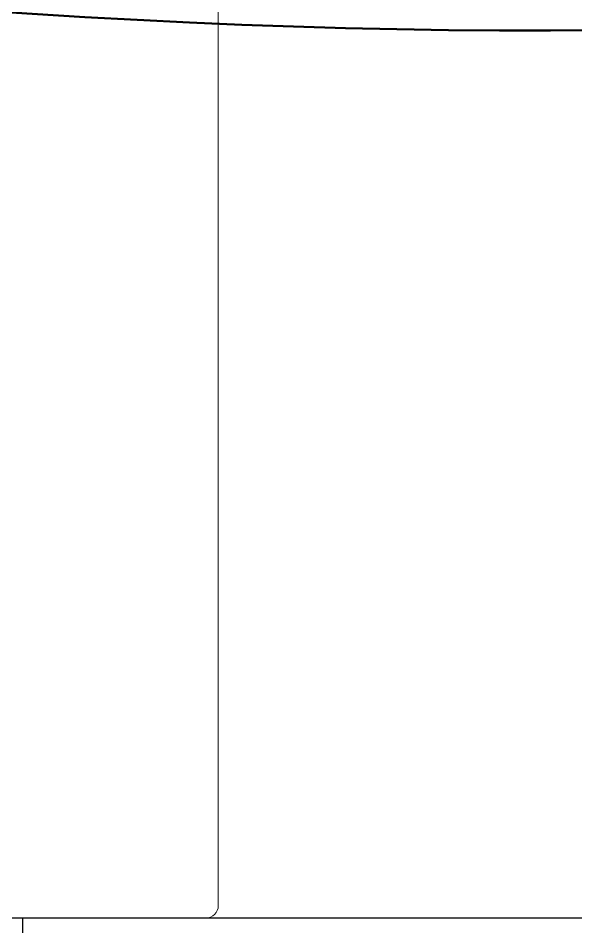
# Model space of a CAD drawing. Header units: inches. Extents: x -1.8 to 19, y -6.6 to 16.3.
# Drawn here: x 11.4333 to 11.5223, y 10.1686 to 10.3138 of the extents above; entities that cross this region are included whole.
import ezdxf

# ---------------------------------------------------------------- set-up
doc = ezdxf.new("R2010")
doc.units = ezdxf.units.IN
doc.header["$MEASUREMENT"] = 0
for name, color, linetype, lineweight, true_color in [('hardware', 30, 'Continuous', 9, 0xff7f00), ('interface cable', 3, 'Continuous', 18, 0x00ff00), ('top view', 7, 'Continuous', 25, 0xffffff)]:
    doc.layers.add(name, color=color, linetype=linetype, lineweight=lineweight, true_color=true_color)

# ---------------------------------------------------------------- blocks, each defined once
blk = doc.blocks.new('standoff')
at = {"layer": 'hardware', "linetype": 'Continuous', "lineweight": 18}
for p, q in [((0, -0.09175), (0, 0.09175)), ((0.002, -0.09375), (0.375, -0.09375))]:
    blk.add_line(p, q, dxfattribs=at)
blk.add_arc((0.002, -0.09175), 0.002, 180, 270, dxfattribs=at)

msp = doc.modelspace()

# ---------------------------------------------------------------- linework, layer by layer
at = {"layer": 'interface cable', "lineweight": 50}
msp.add_open_spline([(11.663, 10.72275), (11.79845, 10.7363), (12.00316, 10.75676), (11.85588, 10.1941), (10.84067, 10.44851), (10.14914, 10.43102), (9.05556, 10.13777), (9.25044, 11.42875), (8.63188, 11.48956), (8.00788, 11.4183), (8.52459, 11.29304), (8.85541, 11.49914), (8.85846, 11.23441), (8.86, 11.1)], degree=3, knots=[0, 0, 0, 0, 0.299726, 0.452969, 1.39733, 2.506876, 3.008583, 4.16593, 4.550444, 4.94341, 5.255993, 5.552634, 5.858575, 5.858575, 5.858575, 5.858575], dxfattribs=at)
at = {"layer": 'top view'}
for p, q in [((13.61744, 10.17), (4.425, 10.17)), ((11.434, 10.17), (11.434, 10.07006))]:
    msp.add_line(p, q, dxfattribs=at)

# ---------------------------------------------------------------- block references
at = {"layer": 'hardware', "rotation": 90}
msp.add_blockref('standoff', (11.3715, 10.17), dxfattribs=at)

doc.saveas('drawing.dxf')
